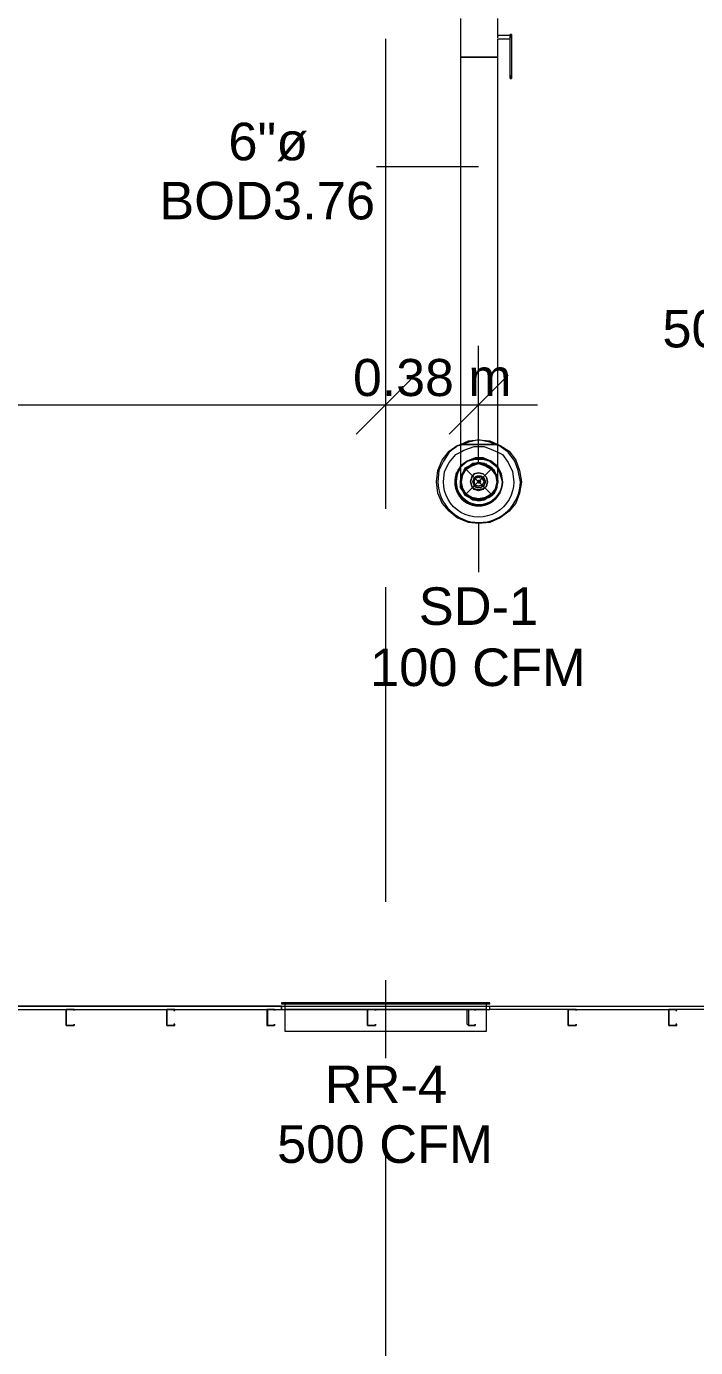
# Model space of a CAD drawing. Header units: metres. Extents: x -2 to 237, y -8 to 52.
# Drawn here: x 20.21 to 22.91, y 32.87 to 38.21 of the extents above; entities that cross this region are included whole.
import ezdxf

# ---------------------------------------------------------------- set-up
doc = ezdxf.new("R2010")
doc.units = ezdxf.units.M
doc.layers.add('HVAC - Ductos', color=5, linetype='Continuous', lineweight=0)
doc.layers.add('PDF_Text', color=7, linetype='Continuous', lineweight=0)
doc.layers.add('PDF_Geometry', color=7, linetype='Continuous', lineweight=0, true_color=0xaaaaaa)
doc.styles.add('PDF Helvetica', font='')
doc.styles.get('PDF Helvetica').set_extended_font_data('Helvetica')

msp = doc.modelspace()

# ---------------------------------------------------------------- linework, layer by layer
at = {"layer": 'HVAC - Ductos', "lineweight": 0}
for points in [[(21.9637, 38.2451), (21.9637, 38.0893), (21.9637, 36.5224), (21.9729, 36.5224), (21.982, 36.5224), (22.0003, 36.5224), (22.0187, 36.5224), (22.0369, 36.5224), (22.0599, 36.5224), (22.0782, 36.5224), (22.092, 36.5224), (22.1057, 36.5224), (22.1103, 36.5224), (22.1149, 36.5224), (22.1149, 38.0893), (22.1149, 38.1626), (22.1653, 38.1626)], [(22.1653, 38.016), (22.1653, 38.1672), (22.1653, 38.1718), (22.1653, 38.1764), (22.1653, 38.1809), (22.1653, 38.1764), (22.1653, 38.1718), (22.1653, 38.1764), (22.1149, 38.1764), (22.1149, 38.2451)], [(22.1149, 38.1672), (22.1149, 38.1718), (22.1149, 38.1764), (22.1149, 38.1718)], [(22.1149, 38.1626), (22.1149, 38.1626)], [(22.1149, 38.1626), (22.1149, 38.1626)], [(22.1653, 38.1809), (22.1653, 38.1809)], [(22.1698, 38.1809), (22.1653, 38.1809)], [(22.1653, 38.1672), (22.1653, 38.1718), (22.1653, 38.1764)], [(22.1698, 38.1809), (22.1698, 38.1809)], [(22.1698, 38.1672), (22.1698, 38.1718), (22.1698, 38.1764), (22.1698, 38.1809), (22.1698, 38.1764), (22.1698, 38.1718), (22.1698, 38.1672), (22.1698, 38.016)], [(22.1653, 38.0023), (22.1653, 38.0023)], [(22.1653, 38.0023), (22.1698, 38.0023)], [(22.1698, 38.0023), (22.1698, 38.0023)], [(22.0369, 37.6449), (21.6246, 37.6449)], [(21.6613, 36.921), (21.6613, 36.6827), (21.6613, 36.4445)], [(22.0369, 36.4445), (22.0369, 36.6827), (22.0369, 36.921)], [(21.7804, 36.8019), (21.6613, 36.6827), (21.5422, 36.5637)], [(22.1561, 36.8019), (22.0369, 36.6827), (21.9179, 36.5637)], [(9.8361, 36.6827), (13.1303, 36.6827), (17.8173, 36.6827), (21.6613, 36.6827), (22.2752, 36.6827)], [(22.1149, 36.3712), (22.1149, 36.3758), (22.1149, 36.3987), (22.1149, 36.4262), (22.1149, 36.4629), (22.1149, 36.5041), (22.1149, 36.5224), (22.124, 36.5178), (22.1607, 36.4949), (22.1882, 36.4583), (22.2019, 36.417), (22.2111, 36.3712), (22.2019, 36.3254), (22.1882, 36.2842), (22.1607, 36.2521), (22.124, 36.2246), (22.0828, 36.2063), (22.0369, 36.2017), (21.9957, 36.2063), (21.9499, 36.2246), (21.9179, 36.2521), (21.8904, 36.2842), (21.872, 36.3254), (21.8675, 36.3712), (21.872, 36.417), (21.8904, 36.4583), (21.9179, 36.4949), (21.9499, 36.5178), (21.9637, 36.5224), (21.9637, 36.4812), (21.9637, 36.4399), (21.9637, 36.4078), (21.9637, 36.385), (21.9637, 36.3712), (21.9637, 36.3758), (21.9637, 36.3712), (21.9637, 36.3529), (21.9637, 36.3712)], [(22.1149, 36.5178), (22.0828, 36.5316), (22.0369, 36.5407), (21.9957, 36.5316), (21.9637, 36.5178)], [(21.9637, 36.5224), (21.9957, 36.5361), (22.0369, 36.5407), (22.0828, 36.5361), (22.1149, 36.5224)], [(22.1149, 36.5224), (22.1103, 36.5224), (22.1057, 36.5224), (22.092, 36.5224), (22.0782, 36.5224), (22.0599, 36.5224), (22.0369, 36.5224), (22.0187, 36.5224), (22.0003, 36.5224), (21.982, 36.5224), (21.9729, 36.5224), (21.9637, 36.5224)], [(21.9637, 36.4903), (21.9774, 36.4995), (22.0187, 36.5132), (22.0599, 36.5132), (22.0965, 36.4995), (22.1149, 36.4903)], [(22.0645, 36.4445), (22.0691, 36.4399), (22.092, 36.4216), (22.1011, 36.4078), (22.1103, 36.3896), (22.1057, 36.4078), (22.092, 36.4262), (22.0782, 36.4354), (22.0599, 36.4445), (22.0369, 36.4491), (22.0187, 36.4445), (22.0003, 36.4354), (21.982, 36.4262), (21.9729, 36.4078), (21.9637, 36.3896), (21.9637, 36.3758)], [(22.1149, 36.3758), (22.1103, 36.3896), (22.1103, 36.3712), (22.1103, 36.3529), (22.1103, 36.3483), (22.1103, 36.3529), (22.1011, 36.3346), (22.092, 36.3208), (22.0736, 36.3071), (22.0782, 36.3071), (22.0736, 36.3071), (22.0553, 36.3025), (22.0369, 36.2979), (22.0187, 36.3025), (22.0003, 36.3071), (21.9866, 36.3208), (21.9729, 36.3346), (21.9683, 36.3529), (21.9637, 36.3712), (21.9683, 36.3896), (21.9729, 36.4078), (21.9866, 36.4216), (22.0003, 36.4354), (22.0187, 36.4445), (22.0369, 36.4445), (22.0553, 36.4445), (22.0736, 36.4354), (22.092, 36.4216), (22.1057, 36.4033), (22.1103, 36.3987)], [(21.9683, 36.3483), (21.9637, 36.3712), (21.9683, 36.3987), (21.9683, 36.4033)], [(21.9683, 36.3987), (21.9683, 36.3987)], [(21.9729, 36.4033), (21.9866, 36.4216), (22.0049, 36.4399), (22.0095, 36.4399), (22.0141, 36.4445)], [(22.0141, 36.4399), (22.0369, 36.4445), (22.0645, 36.4399)], [(22.0691, 36.4399), (22.0691, 36.4399)], [(22.1057, 36.3987), (22.1103, 36.3712), (22.1057, 36.3483)], [(22.1103, 36.3987), (22.1103, 36.3987)], [(21.9637, 36.3712), (21.9637, 36.3712)], [(21.9683, 36.3392), (21.9683, 36.3438)], [(22.1103, 36.3438), (22.1057, 36.3392)], [(22.0049, 36.3071), (21.9866, 36.3208), (21.9729, 36.3392)], [(22.0003, 36.3071), (22.0003, 36.3071)], [(22.0003, 36.3071), (22.0003, 36.3071)], [(22.0141, 36.3025), (22.0095, 36.3025), (22.0049, 36.3025)], [(22.0645, 36.3025), (22.0369, 36.2979), (22.0141, 36.3025)], [(22.0691, 36.3025), (22.0645, 36.3025)], [(22.1057, 36.3392), (22.092, 36.3208), (22.0691, 36.3071)], [(22.0369, 36.2017), (22.0369, 36.0047)], [(21.2398, 34.2591), (22.0828, 34.2591), (22.0828, 34.2637), (21.2398, 34.2637), (21.2398, 34.2591), (21.2535, 34.2591), (21.2535, 34.2362), (22.0691, 34.2362), (21.2535, 34.2362), (21.2535, 34.1492), (22.0691, 34.1492), (22.0691, 34.2362), (22.0691, 34.2591), (22.0782, 34.2591)], [(22.0599, 34.2637), (21.2627, 34.2637)], [(21.6613, 34.2362), (21.6613, 34.0712)], [(22.0645, 34.2362), (22.0645, 34.2362)]]:
    msp.add_lwpolyline(points, dxfattribs=at)
for points in [[(22.1149, 38.1764), (22.1149, 38.1718)], [(22.1149, 38.0893), (22.1103, 38.0893), (22.1057, 38.0893), (22.092, 38.0893), (22.0782, 38.0893), (22.0599, 38.0893), (22.0369, 38.0893), (22.0187, 38.0893), (22.0003, 38.0893), (21.982, 38.0893), (21.9729, 38.0893), (21.9637, 38.0893), (21.9729, 38.0893), (21.982, 38.0893), (22.0003, 38.0893), (22.0187, 38.0893), (22.0369, 38.0893), (22.0599, 38.0893), (22.0782, 38.0893), (22.092, 38.0893), (22.1057, 38.0893), (22.1103, 38.0893)], [(22.1653, 38.016), (22.1653, 38.0114), (22.1653, 38.0068), (22.1653, 38.0023), (22.1653, 38.0068), (22.1653, 38.0114)], [(22.1698, 38.016), (22.1698, 38.0114), (22.1698, 38.0068), (22.1698, 38.0023), (22.1698, 38.0068), (22.1698, 38.0114)], [(22.0233, 36.4675), (22.0553, 36.4675), (22.0874, 36.4537), (22.1103, 36.4354), (22.1149, 36.4308), (22.1103, 36.4354), (22.0874, 36.4537), (22.0553, 36.4675), (22.0233, 36.4675), (21.9911, 36.4537), (21.9637, 36.4354), (21.9637, 36.4308), (21.9911, 36.4537)], [(21.9637, 36.4308), (21.9637, 36.4262), (21.9637, 36.4308), (21.9637, 36.4354), (21.9911, 36.4537)], [(22.1103, 36.4308), (22.0828, 36.4537), (22.0553, 36.4629), (22.0233, 36.4629), (21.9911, 36.4537), (22.0233, 36.4629), (22.0553, 36.4629), (22.0828, 36.4537), (22.1103, 36.4308), (22.1149, 36.4262)], [(21.9729, 36.3987), (21.9866, 36.4216), (22.0095, 36.4354), (22.0369, 36.4445), (22.0645, 36.4354), (22.0874, 36.4216), (22.1057, 36.3987), (22.1103, 36.3712), (22.1057, 36.3438), (22.0874, 36.3208), (22.0645, 36.3071), (22.0369, 36.3025), (22.0095, 36.3071), (21.9866, 36.3208), (21.9729, 36.3438), (21.9683, 36.3712)], [(22.0095, 36.3896), (22.0049, 36.3712), (22.0095, 36.3896), (22.0187, 36.4033), (22.0369, 36.4078), (22.0553, 36.4033), (22.0691, 36.3896), (22.0736, 36.3712), (22.0691, 36.3896), (22.0553, 36.4033), (22.0369, 36.4078), (22.0187, 36.4033)], [(22.1332, 36.3712), (22.1286, 36.4033), (22.1149, 36.4308), (22.1286, 36.4033)], [(21.9637, 36.3529), (21.9637, 36.3483)], [(21.9637, 36.3483), (21.9729, 36.3346), (21.982, 36.3162), (22.0003, 36.3071), (22.0187, 36.2979), (22.0369, 36.2934), (22.0599, 36.2979), (22.0736, 36.3071), (22.0599, 36.2979), (22.0369, 36.2934), (22.0187, 36.2979), (22.0003, 36.3071), (21.982, 36.3162), (21.9729, 36.3346)], [(22.0691, 36.3529), (22.0736, 36.3712), (22.0691, 36.3529), (22.0553, 36.3392), (22.0369, 36.3346), (22.0187, 36.3392), (22.0095, 36.3529), (22.0049, 36.3712), (22.0095, 36.3529), (22.0187, 36.3438), (22.0369, 36.3392), (22.0553, 36.3438)], [(22.0187, 36.385), (22.0141, 36.3712), (22.0187, 36.385), (22.0278, 36.3941), (22.0461, 36.3941), (22.0599, 36.385), (22.0645, 36.3712), (22.0599, 36.385), (22.0461, 36.3941), (22.0324, 36.3941)], [(22.0599, 36.3574), (22.0645, 36.3712), (22.0599, 36.3574), (22.0461, 36.3483), (22.0278, 36.3483), (22.0187, 36.3574), (22.0141, 36.3712), (22.0187, 36.3574), (22.0324, 36.3483), (22.0461, 36.3483)], [(22.0233, 36.385), (22.0369, 36.3896), (22.0507, 36.385), (22.0599, 36.3712), (22.0507, 36.3574), (22.0369, 36.3529), (22.0233, 36.3574), (22.0187, 36.3712)], [(22.0369, 36.3758), (22.0324, 36.3712), (22.0369, 36.3758), (22.0415, 36.3758), (22.0461, 36.3712), (22.0415, 36.3666), (22.0369, 36.3666), (22.0324, 36.3712), (22.0369, 36.3666), (22.0415, 36.3666), (22.0415, 36.3712), (22.0415, 36.3758)], [(22.0782, 36.3071), (22.092, 36.3162), (22.1057, 36.3346), (22.1103, 36.3483), (22.1057, 36.3346), (22.092, 36.3162)], [(22.1103, 36.3529), (22.1149, 36.3712), (22.1149, 36.3758), (22.1149, 36.3712)], [(21.3864, 34.2362), (21.2627, 34.2362)], [(21.6246, 34.2362), (21.4643, 34.2362)], [(21.8629, 34.2362), (21.7026, 34.2362)], [(22.0645, 34.2362), (21.9408, 34.2362)]]:
    msp.add_lwpolyline(points, close=True, dxfattribs=at)
for points in [[(21.9637, 36.5178), (21.9545, 36.5178), (21.9179, 36.4903), (21.8949, 36.4537), (21.8766, 36.417), (21.872, 36.3712, 0.986375), (22.2065, 36.3712), (22.1973, 36.417), (22.1836, 36.4537), (22.1561, 36.4903), (22.1194, 36.5178), (22.1149, 36.5178)], [(22.1149, 36.4903), (22.1332, 36.4812), (22.1561, 36.4491), (22.1744, 36.4124), (22.179, 36.3712, -1.008105), (21.8949, 36.3712), (21.8995, 36.4124), (21.9179, 36.4491), (21.9453, 36.4812), (21.9637, 36.4903)]]:
    msp.add_lwpolyline(points, format="xyb", dxfattribs=at)
msp.add_lwpolyline([(21.9637, 36.4308), (21.9453, 36.4033), (21.9408, 36.3712, 1.017935), (22.1332, 36.3712), (22.124, 36.4033), (22.1149, 36.4262, -1.368438), (21.9453, 36.3712), (21.9499, 36.4033), (21.9637, 36.4262, 1.368432), (22.1332, 36.3712, -1.434894)], format="xyb", close=True, dxfattribs=at)
at = {"layer": 'PDF_Geometry', "lineweight": 0}
for points in [[(21.6613, 38.1626), (21.6613, 36.8935)], [(21.6613, 36.5774), (21.6613, 36.2612)], [(21.6613, 35.9451), (21.6613, 34.6714)], [(21.6613, 34.3553), (21.6613, 34.0391)], [(22.3989, 34.2362), (22.0828, 34.2362), (22.0828, 34.2499), (27.063, 34.2499), (27.063, 34.2362), (26.8935, 34.2362), (26.9485, 34.2362), (26.9485, 34.3599), (23.1503, 34.3599), (23.1503, 34.2362), (23.2145, 34.2362), (22.8342, 34.2362)], [(18.1426, 34.2499), (18.981, 34.2499), (21.2398, 34.2499), (21.2398, 34.2362), (21.588, 34.2362)], [(21.2123, 34.2362), (21.2398, 34.2362), (21.2398, 34.2499), (18.981, 34.2499), (18.981, 34.2362), (19.1551, 34.2362)], [(19.9936, 34.2362), (20.3739, 34.2362)], [(20.4013, 34.2362), (20.777, 34.2362)], [(20.8091, 34.2362), (21.1848, 34.2362)], [(21.2398, 34.2499), (22.0828, 34.2499), (27.063, 34.2499), (27.063, 34.2362), (27.5441, 34.2362), (27.5441, 34.2499)], [(21.588, 34.2362), (21.588, 34.2362)], [(21.588, 34.2362), (21.588, 34.2362)], [(21.9957, 34.2362), (21.62, 34.2362)], [(21.62, 34.2316), (21.62, 34.2316)], [(21.9957, 34.2362), (21.9957, 34.2362)], [(22.0233, 34.2362), (22.0828, 34.2362), (22.0828, 34.2499)], [(22.0233, 34.2316), (22.0233, 34.2316)], [(22.431, 34.2362), (22.8067, 34.2362)], [(21.62, 34.1766), (21.62, 34.1766)], [(22.0233, 34.1766), (22.0233, 34.1766)], [(21.6613, 33.7231), (21.6613, 32.454)]]:
    msp.add_lwpolyline(points, dxfattribs=at)
at = {"layer": 'PDF_Geometry', "color": 8, "lineweight": 0, "true_color": 0x808080}
msp.add_lwpolyline([(22.1011, 36.417), (22.0599, 36.4445), (22.0141, 36.4445), (21.9774, 36.417), (21.9637, 36.3712), (21.9774, 36.3254), (22.0141, 36.2979), (22.0599, 36.2979), (22.1011, 36.3254), (22.1149, 36.3712)], close=True, dxfattribs=at)
for points in [[(21.982, 36.4262), (22.092, 36.3162)], [(22.092, 36.4262), (21.982, 36.3162)]]:
    msp.add_lwpolyline(points, dxfattribs=at)
at = {"layer": 'PDF_Geometry', "lineweight": 0}
for points in [[(20.4013, 34.2362), (20.3739, 34.2362), (20.3693, 34.2362), (20.3693, 34.1766), (20.3693, 34.172), (20.3739, 34.172), (20.4013, 34.172), (20.4013, 34.1766), (20.4013, 34.172), (20.3739, 34.172), (20.3693, 34.172), (20.3693, 34.1766), (20.3693, 34.2362), (20.3739, 34.2362), (20.4013, 34.2362), (20.4013, 34.2316)], [(20.8091, 34.2362), (20.777, 34.2362), (20.777, 34.1766), (20.777, 34.172), (20.8091, 34.172), (20.8091, 34.1766), (20.8045, 34.1766), (20.8045, 34.172), (20.777, 34.172), (20.777, 34.1766), (20.777, 34.2362), (20.8045, 34.2362), (20.8045, 34.2316), (20.8091, 34.2316)], [(21.2123, 34.2362), (21.1848, 34.2362), (21.1802, 34.2362), (21.1802, 34.1766), (21.1802, 34.172), (21.1848, 34.172), (21.2123, 34.172), (21.2123, 34.1766), (21.2123, 34.172), (21.1848, 34.172), (21.1848, 34.1766), (21.1848, 34.2362), (21.2123, 34.2362), (21.2123, 34.2316)], [(21.588, 34.2362), (21.588, 34.1766), (21.588, 34.172), (21.62, 34.172), (21.62, 34.1766), (21.62, 34.172), (21.588, 34.172), (21.588, 34.1766), (21.588, 34.2362), (21.62, 34.2362)], [(21.62, 34.2316), (21.62, 34.2362)], [(21.9957, 34.2362), (21.9957, 34.1766), (21.9957, 34.172), (22.0233, 34.172), (22.0233, 34.1766), (22.0233, 34.172), (21.9957, 34.172), (21.9911, 34.1766), (21.9911, 34.2362), (21.9957, 34.2362), (22.0233, 34.2362)], [(22.0233, 34.2316), (22.0233, 34.2362)], [(22.431, 34.2362), (22.3989, 34.2362), (22.3989, 34.1766), (22.3989, 34.172), (22.431, 34.172), (22.431, 34.1766), (22.431, 34.172), (22.3989, 34.172), (22.3989, 34.1766), (22.3989, 34.2362), (22.431, 34.2362), (22.431, 34.2316)], [(22.8388, 34.2362), (22.8067, 34.2362), (22.8067, 34.1766), (22.8067, 34.172), (22.8388, 34.172), (22.8388, 34.1766), (22.8342, 34.1766), (22.8342, 34.172), (22.8067, 34.172), (22.8067, 34.1766), (22.8067, 34.2362), (22.8342, 34.2362), (22.8342, 34.2316), (22.8388, 34.2316)]]:
    msp.add_lwpolyline(points, close=True, dxfattribs=at)
at = {"layer": 'PDF_Geometry', "color": 254, "lineweight": 0, "true_color": 0xd2d2d2}
for points in [[(20.8045, 34.172), (20.8091, 34.1766)], [(21.1848, 34.172), (21.1894, 34.172)], [(22.8158, 34.172), (22.8158, 34.172)]]:
    msp.add_lwpolyline(points, dxfattribs=at)

# ---------------------------------------------------------------- texts
at = {"layer": 'PDF_Text', "lineweight": 0, "attachment_point": 4, "style": 'PDF Helvetica'}
for s, insert, char_height in [('6"ø', (21.0253, 37.7454), 0.1519), ('BOD3.76', (20.7458, 37.5072), 0.1519), ('500 CFM', (22.7801, 36.9894), 0.1519), ('0.38 m', (21.5293, 36.7917), 0.15002), ('SD-1', (21.795, 35.8669), 0.1519), ('100 CFM', (21.598, 35.6195), 0.1519), ('RR-4', (21.4147, 33.9334), 0.1519), ('500 CFM', (21.2223, 33.6906), 0.1519)]:
    msp.add_mtext(s, dxfattribs=dict(at, insert=insert, char_height=char_height))

doc.saveas('drawing.dxf')
